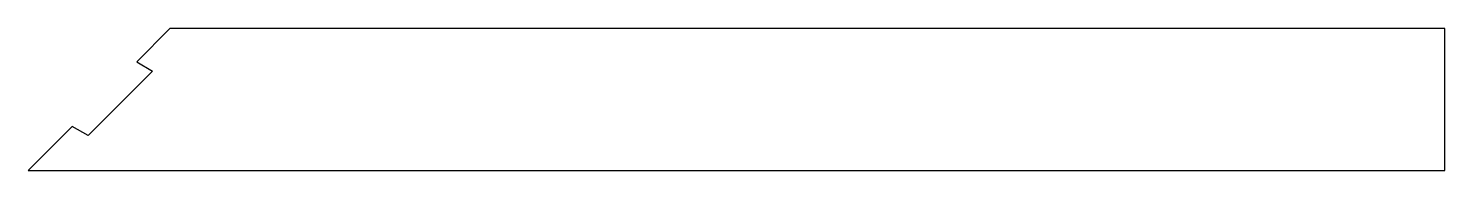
# Model space of a CAD drawing. Header units: millimetres. Extents: x -200 to 0, y 0 to 20.
import ezdxf

# ---------------------------------------------------------------- set-up
doc = ezdxf.new("R2010")
doc.units = ezdxf.units.MM

msp = doc.modelspace()

# ---------------------------------------------------------------- linework, layer by layer
msp.add_lwpolyline([(0, 0), (0, 20), (-180, 20), (-184.7, 15.3), (-182.46, 14.01), (-191.54, 4.92), (-193.79, 6.21), (-200, 0)], close=True)

doc.saveas('drawing.dxf')
